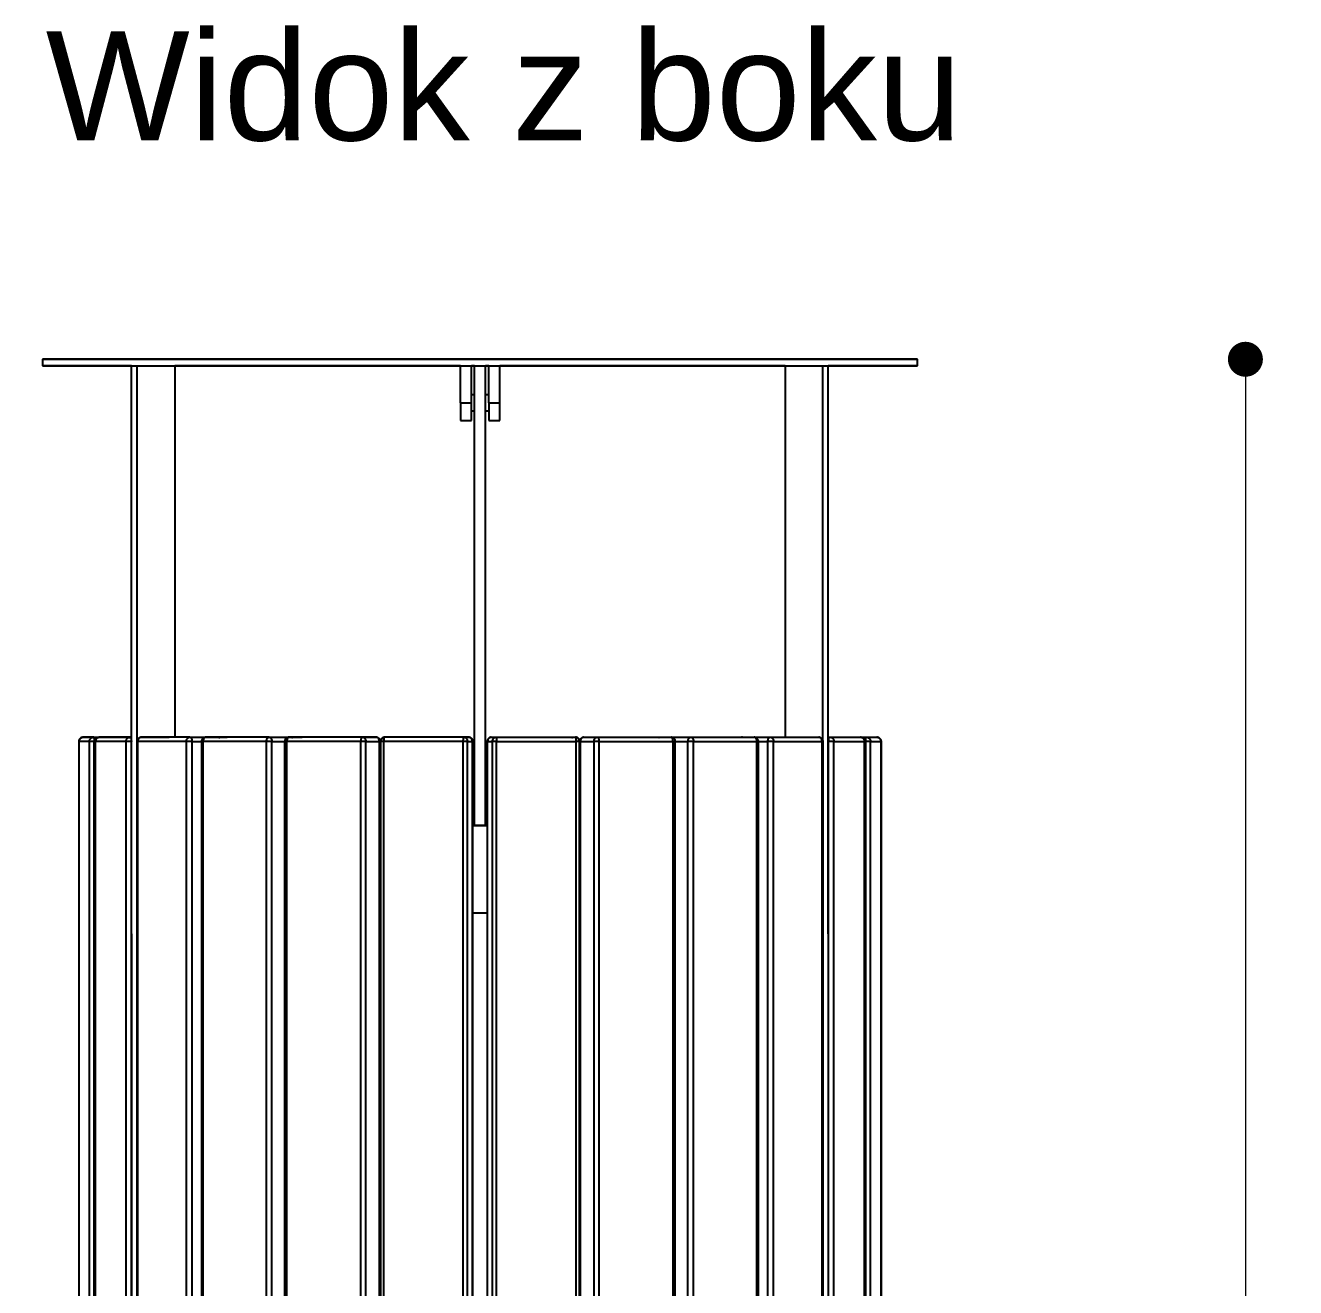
# Model space of a CAD drawing. Header units: millimetres. Extents: x 10366 to 13995, y 24552 to 29685.
# Drawn here: x 11081 to 11662, y 25898 to 26476 of the extents above; entities that cross this region are included whole.
import ezdxf

# ---------------------------------------------------------------- set-up
doc = ezdxf.new("R2010")
doc.units = ezdxf.units.MM
doc.header["$LTSCALE"] = 3
doc.layers.add('Default', color=7, linetype='Continuous')
doc.styles.get("Standard").update_dxf_attribs({"font": 'arial.ttf'})
doc.dimstyles.new('MATEUSZ', dxfattribs={"dimtxt": 35, "dimasz": 16, "dimexe": 0.18, "dimexo": 0.0625, "dimgap": 0.09, "dimtad": 0, "dimdec": 0, "dimdsep": 46, "dimtxsty": 'Standard', "dimblk": 'DOT', "dimcen": 0.09, "dimse1": 1, "dimse2": 1, "dimadec": 0, "dimazin": 0, "dimtfac": 1, "dimtdec": 0, "dimtofl": 0, "dimtmove": 0, "dimatfit": 3, "dimfxl": 1, "dimtolj": 1, "dimtzin": 0, "dimlwd": 9, "dimlwe": 9, "dimarcsym": 0})

# ---------------------------------------------------------------- blocks, each defined once
blk = doc.blocks.new('_Dot')
at = {"color": 0, "linetype": 'ByBlock', "lineweight": -2}
blk.add_line((-0.5, 0), (-1, 0), dxfattribs=at)
at = {"color": 0, "linetype": 'ByBlock', "const_width": 0.5}
blk.add_lwpolyline([(-0.25, 0, 1), (0.25, 0, 1)], format="xyb", close=True, dxfattribs=at)
blk = doc.blocks.new('*D24')
at = {"color": 0, "lineweight": 9, "transparency": 16777216}
for p, q in [((11104.79, 25244.49), (11249.39, 25244.49)), ((11472.79, 25244.49), (11328.19, 25244.49))]:
    blk.add_line(p, q, dxfattribs=at)
at = {"layer": 'Defpoints', "color": 0, "transparency": 16777216}
for p in [(11088.79, 26322.82), (11488.79, 26322.82), (11488.79, 25244.49)]:
    blk.add_point(p, dxfattribs=at)
at = {"color": 0, "lineweight": 9, "transparency": 16777216, "xscale": 16, "yscale": 16, "zscale": 16, "rotation": 180}
blk.add_blockref('_Dot', (11088.79, 25244.49), dxfattribs=at)
at = {"color": 0, "lineweight": 9, "transparency": 16777216, "xscale": 16, "yscale": 16, "zscale": 16}
blk.add_blockref('_Dot', (11488.79, 25244.49), dxfattribs=at)
at = {"color": 0, "transparency": 16777216, "insert": (11288.79, 25244.49), "char_height": 35, "attachment_point": 5}
blk.add_mtext('\\A1;400', dxfattribs=at)
blk = doc.blocks.new('*D25')
at = {"color": 0, "lineweight": 9, "transparency": 16777216}
for p, q in [((11639.02, 26306.82), (11639.02, 25875.07)), ((11639.02, 25365.82), (11639.02, 25797.56))]:
    blk.add_line(p, q, dxfattribs=at)
at = {"layer": 'Defpoints', "color": 0, "transparency": 16777216}
for p in [(11488.79, 26322.82), (11413.82, 25349.82), (11639.02, 25349.82)]:
    blk.add_point(p, dxfattribs=at)
at = {"color": 0, "lineweight": 9, "transparency": 16777216, "xscale": 16, "yscale": 16, "zscale": 16}
for p, rotation in [((11639.02, 26322.82), 90), ((11639.02, 25349.82), 270)]:
    blk.add_blockref('_Dot', p, dxfattribs=dict(at, rotation=rotation))
at = {"color": 0, "transparency": 16777216, "insert": (11639.02, 25836.32), "char_height": 35, "attachment_point": 5, "rotation": 90}
blk.add_mtext('\\A1;973', dxfattribs=at)

msp = doc.modelspace()

# ---------------------------------------------------------------- linework, layer by layer
at = {"layer": 'Default'}
for p, q in [((11088.79, 26319.82), (11088.79, 26322.82)), ((11488.79, 26322.82), (11488.79, 26319.82)), ((11129.4, 26059.82), (11129.4, 26319.82)), ((11131.9, 26059.82), (11131.9, 26319.82)), ((11149.22, 26319.82), (11149.22, 26149.82)), ((11279.87, 26302.82), (11279.87, 26319.82)), ((11284.87, 26302.82), (11284.87, 26319.82)), ((11286.32, 26109.42), (11286.32, 26319.82)), ((11291.32, 26109.42), (11291.32, 26319.82)), ((11292.87, 26302.82), (11292.87, 26319.82)), ((11297.87, 26302.82), (11297.87, 26319.82)), ((11428.43, 26319.82), (11428.43, 26149.82)), ((11445.63, 26059.82), (11445.63, 26319.82)), ((11448.18, 26059.82), (11448.18, 26319.82)), ((11284.87, 26306.65), (11286.32, 26306.65)), ((11291.32, 26306.65), (11292.87, 26306.65)), ((11279.87, 26302.82), (11284.87, 26302.82)), ((11292.87, 26302.82), (11297.87, 26302.82)), ((11279.87, 26294.82), (11284.87, 26294.82)), ((11286.32, 26298.99), (11284.87, 26298.99)), ((11292.87, 26298.99), (11291.32, 26298.99)), ((11292.87, 26294.82), (11297.87, 26294.82)), ((11107.32, 26149.82), (11123.19, 26149.82)), ((11112.08, 26149.82), (11107.32, 26149.82)), ((11112.08, 26149.82), (11127.94, 26149.82)), ((11128.7, 26149.82), (11114.72, 26149.82)), ((11114.72, 26149.82), (11129.53, 26149.82)), ((11128.7, 26149.82), (11129.4, 26149.82)), ((11156.06, 26149.82), (11133.81, 26149.82)), ((11133.81, 26149.82), (11146.56, 26149.82)), ((11156.06, 26149.82), (11168.81, 26149.82)), ((11192.34, 26149.82), (11163.31, 26149.82)), ((11163.31, 26149.82), (11173.14, 26149.82)), ((11192.34, 26149.82), (11202.17, 26149.82)), ((11201.23, 26149.82), (11207.48, 26149.82)), ((11235.09, 26149.82), (11201.23, 26149.82)), ((11241.35, 26149.82), (11207.48, 26149.82)), ((11235.09, 26149.82), (11241.35, 26149.82)), ((11281.45, 26149.82), (11245.02, 26149.82)), ((11283.72, 26149.82), (11247.29, 26149.82)), ((11281.45, 26149.82), (11283.72, 26149.82)), ((11293.85, 26149.82), (11330.29, 26149.82)), ((11293.85, 26149.82), (11296.11, 26149.82)), ((11296.11, 26149.82), (11332.55, 26149.82)), ((11336.22, 26149.82), (11370.1, 26149.82)), ((11336.22, 26149.82), (11342.48, 26149.82)), ((11342.48, 26149.82), (11376.35, 26149.82)), ((11370.1, 26149.82), (11376.35, 26149.82)), ((11375.41, 26149.82), (11385.24, 26149.82)), ((11385.24, 26149.82), (11414.28, 26149.82)), ((11404.45, 26149.82), (11414.28, 26149.82)), ((11408.79, 26149.82), (11421.53, 26149.82)), ((11421.53, 26149.82), (11443.79, 26149.82)), ((11431.05, 26149.82), (11443.79, 26149.82)), ((11448.1, 26149.82), (11462.9, 26149.82)), ((11448.18, 26149.82), (11448.91, 26149.82)), ((11448.91, 26149.82), (11462.9, 26149.82)), ((11449.68, 26149.82), (11465.55, 26149.82)), ((11454.46, 26149.82), (11470.32, 26149.82)), ((11465.55, 26149.82), (11470.32, 26149.82)), ((11105.33, 25551.82), (11105.33, 26147.82)), ((11105.34, 25551.82), (11105.34, 26147.82)), ((11110.1, 26147.82), (11105.34, 26147.82)), ((11110.1, 25551.82), (11110.1, 26147.82)), ((11112.29, 26147.82), (11113.1, 26147.82)), ((11112.29, 25551.82), (11112.29, 26147.82)), ((11112.78, 25551.82), (11112.78, 26147.82)), ((11126.85, 26147.82), (11112.87, 26147.82)), ((11112.87, 25551.82), (11112.87, 26147.82)), ((11126.85, 25551.82), (11126.85, 26147.82)), ((11129.31, 25551.82), (11129.31, 26147.82)), ((11131.95, 25551.82), (11131.95, 26147.82)), ((11132.22, 25551.82), (11132.22, 26147.82)), ((11154.47, 26147.82), (11132.22, 26147.82)), ((11154.47, 25551.82), (11154.47, 26147.82)), ((11157.03, 26147.82), (11162.08, 26147.82)), ((11157.03, 25551.82), (11157.03, 26147.82)), ((11161.55, 25551.82), (11161.55, 26147.82)), ((11162.08, 25551.82), (11162.08, 26147.82)), ((11191.11, 26147.82), (11162.08, 26147.82)), ((11191.11, 25551.82), (11191.11, 26147.82)), ((11193.6, 26147.82), (11199.94, 26147.82)), ((11193.6, 25551.82), (11193.6, 26147.82)), ((11199.56, 25551.82), (11199.56, 26147.82)), ((11200.44, 25551.82), (11200.44, 26147.82)), ((11234.31, 26147.82), (11200.44, 26147.82)), ((11234.31, 25551.82), (11234.31, 26147.82)), ((11236.57, 26147.82), (11242.82, 26147.82)), ((11236.57, 25551.82), (11236.57, 26147.82)), ((11242.82, 25551.82), (11242.82, 26147.82)), ((11243.02, 26147.82), (11243.02, 25551.82)), ((11243.41, 25551.82), (11243.41, 26147.82)), ((11244.74, 25551.82), (11244.74, 26147.82)), ((11281.17, 26147.82), (11244.74, 26147.82)), ((11281.17, 25551.82), (11281.17, 26147.82)), ((11283.03, 25551.82), (11283.03, 26147.82)), ((11283.03, 26147.82), (11285.3, 26147.82)), ((11285.3, 25551.82), (11285.3, 26147.82)), ((11285.33, 26147.82), (11285.33, 25551.82)), ((11285.37, 26109.54), (11285.37, 26147.82)), ((11285.4, 26147.82), (11285.4, 26109.15)), ((11292.25, 25551.82), (11292.25, 26147.82)), ((11292.27, 26147.82), (11294.53, 26147.82)), ((11292.27, 25551.82), (11292.27, 26147.82)), ((11294.53, 25551.82), (11294.53, 26147.82)), ((11296.4, 26147.82), (11332.83, 26147.82)), ((11296.4, 25551.82), (11296.4, 26147.82)), ((11332.83, 25551.82), (11332.83, 26147.82)), ((11334.15, 26147.82), (11334.15, 25551.82)), ((11334.56, 25551.82), (11334.56, 26147.82)), ((11334.75, 26147.82), (11341, 26147.82)), ((11334.75, 25551.82), (11334.75, 26147.82)), ((11341, 25551.82), (11341, 26147.82)), ((11343.26, 26147.82), (11377.13, 26147.82)), ((11343.26, 25551.82), (11343.26, 26147.82)), ((11377.13, 25551.82), (11377.13, 26147.82)), ((11378.02, 26147.82), (11383.97, 26147.82)), ((11378.02, 26147.82), (11378.02, 25551.82)), ((11383.97, 25551.82), (11383.97, 26147.82)), ((11386.46, 26147.82), (11415.51, 26147.82)), ((11386.46, 25551.82), (11386.46, 26147.82)), ((11415.51, 25551.82), (11415.51, 26147.82)), ((11415.51, 26147.82), (11420.56, 26147.82)), ((11416.04, 26147.82), (11416.04, 25551.82)), ((11420.56, 25551.82), (11420.56, 26147.82)), ((11423.12, 26147.82), (11445.38, 26147.82)), ((11423.12, 25551.82), (11423.12, 26147.82)), ((11445.38, 25551.82), (11445.38, 26147.82)), ((11445.65, 26147.82), (11445.65, 25551.82)), ((11448.3, 25551.82), (11448.3, 26147.82)), ((11450.76, 26147.82), (11464.75, 26147.82)), ((11450.76, 25551.82), (11450.76, 26147.82)), ((11464.68, 26147.82), (11465.34, 26147.82)), ((11464.75, 25551.82), (11464.75, 26147.82)), ((11464.84, 26147.82), (11464.84, 25551.82)), ((11465.34, 25551.82), (11465.34, 26147.82)), ((11467.53, 26147.82), (11472.31, 26147.82)), ((11467.53, 25551.82), (11467.53, 26147.82)), ((11472.31, 25551.82), (11472.31, 26147.82)), ((11472.32, 26147.82), (11472.32, 25551.82)), ((11129.4, 26059.82), (11129.4, 25549.82)), ((11131.9, 26059.82), (11131.9, 25549.82)), ((11445.63, 26059.82), (11445.63, 25549.82)), ((11448.18, 26059.82), (11448.18, 25549.82))]:
    msp.add_line(p, q, dxfattribs=at)
msp.add_polyline3d([(11288.79, 26322.82, 0), (11430.22, 26322.82, 0), (11474.75, 26322.82, 0), (11485.45, 26322.82, 0), (11487.98, 26322.82, 0), (11488.6, 26322.82, 0), (11488.74, 26322.82, 0), (11488.78, 26322.82, 0), (11488.79, 26322.82, 0), (11488.79, 26322.82, 0), (11488.79, 26322.82, 0), (11488.79, 26322.82, 0), (11488.79, 26322.82, 0), (11488.79, 26322.82, 0), (11488.79, 26322.82, 0), (11488.79, 26322.82, 0), (11488.79, 26322.82, 0), (11488.79, 26322.82, 0), (11488.79, 26322.82, 0), (11488.79, 26322.82, 0), (11488.79, 26322.82, 0), (11488.79, 26322.82, 0), (11488.79, 26322.82, 0), (11488.79, 26322.82, 0), (11488.77, 26322.82, 0), (11488.71, 26322.82, 0), (11488.45, 26322.82, 0), (11487.39, 26322.82, 0), (11482.96, 26322.82, 0), (11464.14, 26322.82, 0), (11119.04, 26322.82, 0), (11088.89, 26322.82, 0), (11088.82, 26322.82, 0), (11088.8, 26322.82, 0), (11088.8, 26322.82, 0), (11088.79, 26322.82, 0), (11088.79, 26322.82, 0), (11088.79, 26322.82, 0), (11088.79, 26322.82, 0), (11088.79, 26322.82, 0), (11088.79, 26322.82, 0), (11088.79, 26322.82, 0), (11088.79, 26322.82, 0), (11088.79, 26322.82, 0), (11088.79, 26322.82, 0), (11088.79, 26322.82, 0), (11088.8, 26322.82, 0), (11088.8, 26322.82, 0), (11088.81, 26322.82, 0), (11088.88, 26322.82, 0), (11089.14, 26322.82, 0), (11090.2, 26322.82, 0), (11094.63, 26322.82, 0), (11113.45, 26322.82, 0)], close=True, dxfattribs=at)
for points in [[(11129.4, 26319.82, 0), (11089.61, 26319.82, 0), (11088.86, 26319.82, 0), (11088.81, 26319.82, 0), (11088.79, 26319.82, 0), (11088.79, 26319.82, 0), (11088.79, 26319.82, 0), (11088.79, 26319.82, 0), (11088.79, 26319.82, 0), (11088.79, 26319.82, 0), (11088.79, 26319.82, 0), (11088.79, 26319.82, 0), (11088.79, 26319.82, 0), (11088.79, 26319.82, 0), (11088.79, 26319.82, 0), (11088.79, 26319.82, 0), (11088.79, 26319.82, 0), (11088.79, 26319.82, 0), (11088.79, 26319.82, 0), (11088.8, 26319.82, 0), (11088.8, 26319.82, 0), (11088.84, 26319.82, 0), (11088.97, 26319.82, 0), (11089.49, 26319.82, 0), (11091.66, 26319.82, 0), (11100.84, 26319.82, 0), (11139.29, 26319.82, 0), (11288.79, 26319.82, 0)], [(11279.87, 26319.82, 0), (11149.22, 26319.82, 0)], [(11286.32, 26319.82, 0), (11284.87, 26319.82, 0)], [(11288.79, 26319.82, 0), (11469.48, 26319.82, 0), (11486.02, 26319.82, 0), (11488.66, 26319.82, 0), (11488.79, 26319.82, 0), (11488.79, 26319.82, 0), (11488.79, 26319.82, 0), (11488.79, 26319.82, 0), (11488.79, 26319.82, 0), (11488.79, 26319.82, 0), (11488.79, 26319.82, 0), (11488.79, 26319.82, 0), (11488.79, 26319.82, 0), (11488.79, 26319.82, 0), (11488.79, 26319.82, 0), (11488.79, 26319.82, 0), (11488.79, 26319.82, 0), (11488.79, 26319.82, 0), (11488.79, 26319.82, 0), (11488.79, 26319.82, 0), (11488.79, 26319.82, 0), (11488.78, 26319.82, 0), (11488.75, 26319.82, 0), (11488.62, 26319.82, 0), (11488.1, 26319.82, 0), (11485.93, 26319.82, 0), (11476.75, 26319.82, 0), (11448.18, 26319.82, 0)], [(11292.87, 26319.82, 0), (11291.32, 26319.82, 0)], [(11428.43, 26319.82, 0), (11297.87, 26319.82, 0)], [(11279.87, 26302.82, 0), (11279.87, 26294.82, 0)], [(11284.87, 26294.82, 0), (11284.87, 26294.82, 0), (11284.87, 26294.82, 0), (11284.87, 26294.82, 0), (11284.87, 26294.82, 0), (11284.87, 26294.82, 0), (11284.87, 26294.82, 0), (11284.87, 26294.82, 0), (11284.87, 26294.82, 0), (11284.87, 26294.82, 0), (11284.87, 26294.82, 0), (11284.87, 26294.82, 0), (11284.87, 26294.83, 0), (11284.87, 26294.87, 0), (11284.87, 26295.05, 0), (11284.87, 26295.8, 0), (11284.87, 26302.82, 0)], [(11292.87, 26302.82, 0), (11292.87, 26294.82, 0)], [(11297.87, 26294.82, 0), (11297.87, 26294.82, 0), (11297.87, 26294.82, 0), (11297.87, 26294.82, 0), (11297.87, 26294.82, 0), (11297.87, 26294.82, 0), (11297.87, 26294.82, 0), (11297.87, 26294.82, 0), (11297.87, 26294.82, 0), (11297.87, 26294.82, 0), (11297.87, 26294.82, 0), (11297.87, 26294.82, 0), (11297.87, 26294.83, 0), (11297.87, 26294.87, 0), (11297.87, 26295.05, 0), (11297.87, 26295.8, 0), (11297.87, 26302.82, 0)], [(11105.33, 26147.82, 0), (11105.33, 26148.01, 0), (11105.36, 26148.19, 0), (11105.4, 26148.38, 0), (11105.47, 26148.56, 0), (11105.54, 26148.73, 0), (11105.64, 26148.9, 0), (11105.75, 26149.06, 0), (11105.88, 26149.21, 0), (11106.03, 26149.34, 0), (11106.18, 26149.46, 0), (11106.35, 26149.57, 0), (11106.54, 26149.66, 0), (11106.72, 26149.73, 0), (11106.92, 26149.78, 0), (11107.12, 26149.81, 0), (11107.32, 26149.82, 0)], [(11107.32, 26149.82, 0), (11107.14, 26149.81, 0), (11106.96, 26149.79, 0), (11106.77, 26149.74, 0), (11106.59, 26149.68, 0), (11106.41, 26149.6, 0), (11106.23, 26149.49, 0), (11106.07, 26149.37, 0), (11105.92, 26149.23, 0), (11105.78, 26149.08, 0), (11105.66, 26148.91, 0), (11105.56, 26148.74, 0), (11105.48, 26148.55, 0), (11105.41, 26148.37, 0), (11105.37, 26148.18, 0), (11105.34, 26148, 0), (11105.34, 26147.82, 0)], [(11110.1, 26147.82, 0), (11110.1, 26148, 0), (11110.13, 26148.18, 0), (11110.17, 26148.37, 0), (11110.23, 26148.55, 0), (11110.32, 26148.74, 0), (11110.42, 26148.91, 0), (11110.54, 26149.08, 0), (11110.68, 26149.23, 0), (11110.83, 26149.37, 0), (11110.99, 26149.49, 0), (11111.17, 26149.6, 0), (11111.35, 26149.68, 0), (11111.53, 26149.74, 0), (11111.72, 26149.79, 0), (11111.9, 26149.81, 0), (11112.08, 26149.82, 0)], [(11112.08, 26149.82, 0), (11112.08, 26149.82, 0), (11112.08, 26149.82, 0), (11112.09, 26149.82, 0), (11112.09, 26149.82, 0), (11112.09, 26149.82, 0), (11112.09, 26149.81, 0), (11112.1, 26149.81, 0), (11112.1, 26149.8, 0), (11112.11, 26149.79, 0), (11112.12, 26149.77, 0), (11112.14, 26149.72, 0), (11112.18, 26149.56, 0), (11112.24, 26149.02, 0), (11112.29, 26147.82, 0)], [(11112.78, 26147.82, 0), (11112.79, 26148.01, 0), (11112.81, 26148.19, 0), (11112.85, 26148.37, 0), (11112.91, 26148.55, 0), (11112.99, 26148.72, 0), (11113.08, 26148.89, 0), (11113.19, 26149.05, 0), (11113.32, 26149.2, 0), (11113.45, 26149.34, 0), (11113.61, 26149.46, 0), (11113.78, 26149.56, 0), (11113.96, 26149.66, 0), (11114.14, 26149.73, 0), (11114.33, 26149.78, 0), (11114.53, 26149.81, 0), (11114.72, 26149.82, 0)], [(11114.72, 26149.82, 0), (11114.56, 26149.81, 0), (11114.39, 26149.79, 0), (11114.22, 26149.74, 0), (11114.04, 26149.68, 0), (11113.87, 26149.6, 0), (11113.71, 26149.49, 0), (11113.56, 26149.37, 0), (11113.42, 26149.23, 0), (11113.29, 26149.08, 0), (11113.18, 26148.91, 0), (11113.08, 26148.74, 0), (11113, 26148.55, 0), (11112.95, 26148.37, 0), (11112.91, 26148.18, 0), (11112.87, 26147.82, 0)], [(11126.85, 26147.82, 0), (11126.88, 26148.18, 0), (11126.92, 26148.37, 0), (11126.98, 26148.55, 0), (11127.05, 26148.74, 0), (11127.15, 26148.91, 0), (11127.26, 26149.08, 0), (11127.39, 26149.23, 0), (11127.53, 26149.37, 0), (11127.69, 26149.49, 0), (11127.85, 26149.6, 0), (11128.02, 26149.68, 0), (11128.19, 26149.74, 0), (11128.36, 26149.79, 0), (11128.53, 26149.81, 0), (11128.7, 26149.82, 0)], [(11127.94, 26149.82, 0), (11128.23, 26149.8, 0), (11128.5, 26149.74, 0), (11128.78, 26149.64, 0), (11129.03, 26149.5, 0)], [(11128.7, 26149.82, 0), (11128.72, 26149.82, 0), (11128.75, 26149.81, 0), (11128.78, 26149.8, 0), (11128.81, 26149.79, 0), (11128.84, 26149.77, 0), (11128.86, 26149.74, 0), (11128.92, 26149.68, 0), (11128.98, 26149.6, 0), (11129.03, 26149.49, 0), (11129.13, 26149.23, 0), (11129.21, 26148.91, 0), (11129.26, 26148.55, 0), (11129.31, 26147.82, 0)], [(11131.95, 26147.82, 0), (11131.98, 26148.18, 0), (11132.08, 26148.54, 0), (11132.15, 26148.71, 0), (11132.23, 26148.88, 0), (11132.34, 26149.04, 0), (11132.45, 26149.19, 0), (11132.58, 26149.32, 0), (11132.73, 26149.45, 0), (11132.89, 26149.56, 0), (11133.06, 26149.65, 0), (11133.24, 26149.72, 0), (11133.43, 26149.78, 0), (11133.62, 26149.81, 0), (11133.81, 26149.82, 0)], [(11133.81, 26149.82, 0), (11133.67, 26149.81, 0), (11133.52, 26149.79, 0), (11133.38, 26149.74, 0), (11133.23, 26149.68, 0), (11133.08, 26149.6, 0), (11132.94, 26149.49, 0), (11132.81, 26149.37, 0), (11132.69, 26149.23, 0), (11132.58, 26149.08, 0), (11132.48, 26148.91, 0), (11132.4, 26148.74, 0), (11132.28, 26148.37, 0), (11132.24, 26148.09, 0), (11132.22, 26147.82, 0)], [(11154.47, 26147.82, 0), (11154.5, 26148.18, 0), (11154.58, 26148.55, 0), (11154.65, 26148.74, 0), (11154.73, 26148.91, 0), (11154.83, 26149.08, 0), (11154.94, 26149.23, 0), (11155.06, 26149.37, 0), (11155.19, 26149.49, 0), (11155.33, 26149.6, 0), (11155.48, 26149.68, 0), (11155.63, 26149.74, 0), (11155.77, 26149.79, 0), (11155.92, 26149.81, 0), (11156.06, 26149.82, 0)], [(11156.06, 26149.82, 0), (11156.11, 26149.82, 0), (11156.15, 26149.81, 0), (11156.2, 26149.8, 0), (11156.24, 26149.79, 0), (11156.33, 26149.74, 0), (11156.42, 26149.68, 0), (11156.51, 26149.6, 0), (11156.59, 26149.49, 0), (11156.67, 26149.37, 0), (11156.81, 26149.08, 0), (11156.92, 26148.74, 0), (11156.99, 26148.37, 0), (11157.03, 26147.82, 0)], [(11161.55, 26147.82, 0), (11161.57, 26148.18, 0), (11161.66, 26148.53, 0), (11161.81, 26148.87, 0), (11161.9, 26149.03, 0), (11162.01, 26149.17, 0), (11162.13, 26149.31, 0), (11162.27, 26149.43, 0), (11162.42, 26149.55, 0), (11162.58, 26149.64, 0), (11162.75, 26149.72, 0), (11162.93, 26149.77, 0), (11163.12, 26149.81, 0), (11163.31, 26149.82, 0)], [(11163.31, 26149.82, 0), (11163.2, 26149.81, 0), (11163.08, 26149.79, 0), (11162.97, 26149.74, 0), (11162.86, 26149.68, 0), (11162.74, 26149.6, 0), (11162.64, 26149.49, 0), (11162.53, 26149.37, 0), (11162.44, 26149.23, 0), (11162.35, 26149.08, 0), (11162.22, 26148.74, 0), (11162.13, 26148.37, 0), (11162.08, 26147.82, 0)], [(11168.81, 26149.82, 0), (11169, 26149.81, 0), (11169.19, 26149.78, 0), (11169.37, 26149.73, 0), (11169.55, 26149.65, 0)], [(11168.86, 26149.82, 0), (11169.08, 26149.8, 0), (11169.3, 26149.76, 0), (11169.51, 26149.69, 0), (11169.71, 26149.6, 0)], [(11191.11, 26147.82, 0), (11191.13, 26148.18, 0), (11191.2, 26148.55, 0), (11191.31, 26148.91, 0), (11191.47, 26149.23, 0), (11191.57, 26149.37, 0), (11191.67, 26149.49, 0), (11191.78, 26149.6, 0), (11191.89, 26149.68, 0), (11192, 26149.74, 0), (11192.12, 26149.79, 0), (11192.23, 26149.81, 0), (11192.34, 26149.82, 0)], [(11192.34, 26149.82, 0), (11192.45, 26149.81, 0), (11192.57, 26149.79, 0), (11192.69, 26149.74, 0), (11192.81, 26149.68, 0), (11192.92, 26149.6, 0), (11193.03, 26149.49, 0), (11193.14, 26149.37, 0), (11193.23, 26149.23, 0), (11193.32, 26149.08, 0), (11193.46, 26148.74, 0), (11193.55, 26148.37, 0), (11193.59, 26148.09, 0), (11193.6, 26147.82, 0)], [(11199.56, 26147.82, 0), (11199.58, 26148.16, 0), (11199.66, 26148.5, 0), (11199.78, 26148.82, 0), (11199.86, 26148.97, 0), (11199.96, 26149.13, 0), (11200.08, 26149.27, 0), (11200.2, 26149.4, 0), (11200.35, 26149.52, 0), (11200.5, 26149.62, 0), (11200.67, 26149.71, 0), (11200.85, 26149.77, 0), (11201.04, 26149.81, 0), (11201.23, 26149.82, 0)], [(11201.23, 26149.82, 0), (11201.19, 26149.82, 0), (11201.15, 26149.81, 0), (11201.12, 26149.8, 0), (11201.08, 26149.79, 0), (11201.05, 26149.77, 0), (11201.01, 26149.74, 0), (11200.94, 26149.68, 0), (11200.87, 26149.6, 0), (11200.8, 26149.49, 0), (11200.73, 26149.37, 0), (11200.62, 26149.08, 0), (11200.53, 26148.74, 0), (11200.47, 26148.37, 0), (11200.44, 26147.82, 0)], [(11202.17, 26149.82, 0), (11202.35, 26149.81, 0), (11202.52, 26149.78, 0), (11202.69, 26149.73, 0), (11202.86, 26149.66, 0)], [(11202.23, 26149.82, 0), (11202.44, 26149.8, 0), (11202.64, 26149.76, 0), (11202.84, 26149.7, 0), (11203.03, 26149.6, 0)], [(11234.31, 26147.82, 0), (11234.37, 26148.55, 0), (11234.44, 26148.91, 0), (11234.54, 26149.23, 0), (11234.66, 26149.49, 0), (11234.73, 26149.6, 0), (11234.8, 26149.68, 0), (11234.88, 26149.74, 0), (11234.91, 26149.77, 0), (11234.95, 26149.79, 0), (11234.99, 26149.8, 0), (11235.02, 26149.81, 0), (11235.06, 26149.82, 0), (11235.09, 26149.82, 0)], [(11235.09, 26149.82, 0), (11235.22, 26149.81, 0), (11235.36, 26149.79, 0), (11235.5, 26149.74, 0), (11235.63, 26149.68, 0), (11235.77, 26149.6, 0), (11235.9, 26149.49, 0), (11236.02, 26149.37, 0), (11236.13, 26149.23, 0), (11236.24, 26149.08, 0), (11236.33, 26148.91, 0), (11236.46, 26148.55, 0), (11236.54, 26148.18, 0), (11236.57, 26147.82, 0)], [(11242.82, 26147.82, 0), (11242.8, 26148.18, 0), (11242.72, 26148.55, 0), (11242.58, 26148.91, 0), (11242.49, 26149.08, 0), (11242.39, 26149.23, 0), (11242.28, 26149.37, 0), (11242.16, 26149.49, 0), (11242.03, 26149.6, 0), (11241.89, 26149.68, 0), (11241.76, 26149.74, 0), (11241.62, 26149.79, 0), (11241.48, 26149.81, 0), (11241.35, 26149.82, 0)], [(11241.35, 26149.82, 0), (11241.52, 26149.81, 0), (11241.68, 26149.78, 0), (11241.85, 26149.73, 0), (11242, 26149.66, 0), (11242.15, 26149.58, 0), (11242.29, 26149.47, 0), (11242.42, 26149.36, 0), (11242.54, 26149.23, 0), (11242.64, 26149.08, 0), (11242.74, 26148.92, 0), (11242.82, 26148.76, 0), (11242.95, 26148.4, 0), (11243, 26148.11, 0), (11243.02, 26147.82, 0)], [(11241.42, 26149.82, 0), (11241.6, 26149.81, 0), (11241.77, 26149.78, 0), (11241.93, 26149.72, 0), (11242.09, 26149.65, 0), (11242.24, 26149.56, 0), (11242.38, 26149.45, 0), (11242.51, 26149.33, 0), (11242.63, 26149.2, 0), (11242.73, 26149.05, 0), (11242.83, 26148.9, 0), (11242.97, 26148.55, 0), (11243.06, 26148.19, 0), (11243.09, 26147.82, 0)], [(11243.41, 26147.82, 0), (11243.43, 26148.13, 0), (11243.49, 26148.44, 0), (11243.61, 26148.77, 0), (11243.68, 26148.93, 0), (11243.77, 26149.08, 0), (11243.88, 26149.23, 0), (11244, 26149.37, 0), (11244.14, 26149.49, 0), (11244.3, 26149.6, 0), (11244.46, 26149.69, 0), (11244.64, 26149.76, 0), (11244.83, 26149.8, 0), (11245.02, 26149.82, 0)], [(11243.49, 26147.82, 0), (11243.51, 26148.16, 0), (11243.59, 26148.5, 0), (11243.71, 26148.82, 0), (11243.89, 26149.14, 0), (11244, 26149.28, 0), (11244.12, 26149.41, 0), (11244.26, 26149.52, 0), (11244.41, 26149.62, 0), (11244.57, 26149.71, 0), (11244.74, 26149.77, 0), (11244.92, 26149.81, 0), (11245.1, 26149.82, 0)], [(11245.1, 26149.82, 0), (11244.96, 26149.81, 0), (11244.81, 26149.79, 0), (11244.66, 26149.74, 0), (11244.52, 26149.68, 0), (11244.37, 26149.6, 0), (11244.23, 26149.49, 0), (11244.1, 26149.37, 0), (11243.98, 26149.23, 0), (11243.87, 26149.08, 0), (11243.77, 26148.91, 0), (11243.69, 26148.74, 0), (11243.58, 26148.37, 0), (11243.53, 26148.09, 0), (11243.52, 26147.82, 0)], [(11243.86, 26149.18, 0), (11243.98, 26149.32, 0), (11244.1, 26149.45, 0), (11244.24, 26149.56, 0), (11244.38, 26149.65, 0)], [(11245.02, 26149.82, 0), (11245.02, 26149.82, 0), (11245.01, 26149.82, 0), (11245, 26149.81, 0), (11245, 26149.81, 0), (11244.99, 26149.81, 0), (11244.98, 26149.8, 0), (11244.97, 26149.79, 0), (11244.96, 26149.77, 0), (11244.93, 26149.71, 0), (11244.9, 26149.64, 0), (11244.85, 26149.43, 0), (11244.78, 26148.83, 0), (11244.74, 26147.82, 0)], [(11281.17, 26147.82, 0), (11281.25, 26149.23, 0), (11281.3, 26149.49, 0), (11281.35, 26149.68, 0), (11281.37, 26149.74, 0), (11281.39, 26149.77, 0), (11281.4, 26149.79, 0), (11281.41, 26149.8, 0), (11281.42, 26149.81, 0), (11281.43, 26149.81, 0), (11281.43, 26149.81, 0), (11281.44, 26149.82, 0), (11281.44, 26149.82, 0), (11281.45, 26149.82, 0)], [(11281.45, 26149.82, 0), (11281.59, 26149.81, 0), (11281.74, 26149.79, 0), (11281.89, 26149.74, 0), (11282.03, 26149.68, 0), (11282.18, 26149.6, 0), (11282.32, 26149.49, 0), (11282.45, 26149.37, 0), (11282.57, 26149.23, 0), (11282.68, 26149.08, 0), (11282.78, 26148.91, 0), (11282.86, 26148.74, 0), (11282.97, 26148.37, 0), (11283.02, 26148.09, 0), (11283.03, 26147.82, 0)], [(11285.3, 26147.82, 0), (11285.27, 26148.18, 0), (11285.19, 26148.55, 0), (11285.04, 26148.91, 0), (11284.95, 26149.08, 0), (11284.84, 26149.23, 0), (11284.72, 26149.37, 0), (11284.58, 26149.49, 0), (11284.44, 26149.6, 0), (11284.3, 26149.68, 0), (11284.15, 26149.74, 0), (11284.01, 26149.79, 0), (11283.86, 26149.81, 0), (11283.72, 26149.82, 0)], [(11283.72, 26149.82, 0), (11283.88, 26149.81, 0), (11284.04, 26149.78, 0), (11284.2, 26149.73, 0), (11284.35, 26149.66, 0), (11284.49, 26149.57, 0), (11284.62, 26149.47, 0), (11284.75, 26149.36, 0), (11284.86, 26149.23, 0), (11284.96, 26149.09, 0), (11285.13, 26148.77, 0), (11285.25, 26148.42, 0), (11285.31, 26148.12, 0), (11285.33, 26147.82, 0)], [(11283.79, 26149.82, 0), (11283.96, 26149.81, 0), (11284.13, 26149.77, 0), (11284.31, 26149.71, 0), (11284.48, 26149.62, 0)], [(11283.79, 26149.82, 0), (11283.96, 26149.81, 0), (11284.13, 26149.77, 0), (11284.29, 26149.72, 0), (11284.45, 26149.64, 0), (11284.6, 26149.55, 0), (11284.73, 26149.44, 0), (11284.86, 26149.32, 0), (11284.97, 26149.18, 0), (11285.07, 26149.04, 0), (11285.23, 26148.72, 0), (11285.34, 26148.37, 0), (11285.38, 26148.1, 0), (11285.4, 26147.82, 0)], [(11292.25, 26147.82, 0), (11292.27, 26148.16, 0), (11292.34, 26148.5, 0), (11292.46, 26148.82, 0), (11292.64, 26149.14, 0), (11292.75, 26149.28, 0), (11292.88, 26149.41, 0), (11293.01, 26149.52, 0), (11293.16, 26149.62, 0), (11293.32, 26149.71, 0), (11293.5, 26149.77, 0), (11293.67, 26149.81, 0), (11293.85, 26149.82, 0)], [(11293.85, 26149.82, 0), (11293.71, 26149.81, 0), (11293.57, 26149.79, 0), (11293.42, 26149.74, 0), (11293.27, 26149.68, 0), (11293.13, 26149.6, 0), (11292.99, 26149.49, 0), (11292.86, 26149.37, 0), (11292.73, 26149.23, 0), (11292.62, 26149.08, 0), (11292.53, 26148.91, 0), (11292.45, 26148.74, 0), (11292.33, 26148.37, 0), (11292.29, 26148.09, 0), (11292.27, 26147.82, 0)], [(11292.32, 26147.82, 0), (11292.34, 26148.13, 0), (11292.4, 26148.44, 0), (11292.51, 26148.77, 0), (11292.59, 26148.93, 0), (11292.68, 26149.08, 0), (11292.79, 26149.23, 0), (11292.91, 26149.37, 0), (11293.05, 26149.49, 0), (11293.2, 26149.6, 0), (11293.37, 26149.69, 0), (11293.55, 26149.76, 0), (11293.74, 26149.8, 0), (11293.93, 26149.82, 0)], [(11294.53, 26147.82, 0), (11294.56, 26148.18, 0), (11294.64, 26148.55, 0), (11294.79, 26148.91, 0), (11294.88, 26149.08, 0), (11294.99, 26149.23, 0), (11295.12, 26149.37, 0), (11295.25, 26149.49, 0), (11295.39, 26149.6, 0), (11295.53, 26149.68, 0), (11295.68, 26149.74, 0), (11295.83, 26149.79, 0), (11295.97, 26149.81, 0), (11296.11, 26149.82, 0)], [(11296.11, 26149.82, 0), (11296.12, 26149.82, 0), (11296.13, 26149.82, 0), (11296.13, 26149.81, 0), (11296.14, 26149.81, 0), (11296.15, 26149.81, 0), (11296.15, 26149.8, 0), (11296.17, 26149.79, 0), (11296.18, 26149.77, 0), (11296.2, 26149.71, 0), (11296.23, 26149.64, 0), (11296.28, 26149.43, 0), (11296.36, 26148.83, 0), (11296.4, 26147.82, 0)], [(11330.36, 26149.82, 0), (11330.53, 26149.81, 0), (11330.71, 26149.77, 0), (11330.89, 26149.7, 0), (11331.07, 26149.6, 0)], [(11332.55, 26149.82, 0), (11332.71, 26149.81, 0), (11332.87, 26149.78, 0), (11333.04, 26149.72, 0), (11333.21, 26149.64, 0)], [(11332.83, 26147.82, 0), (11332.74, 26149.23, 0), (11332.7, 26149.49, 0), (11332.65, 26149.68, 0), (11332.62, 26149.74, 0), (11332.61, 26149.77, 0), (11332.6, 26149.79, 0), (11332.58, 26149.8, 0), (11332.58, 26149.81, 0), (11332.57, 26149.81, 0), (11332.56, 26149.81, 0), (11332.56, 26149.82, 0), (11332.55, 26149.82, 0), (11332.55, 26149.82, 0)], [(11332.55, 26149.82, 0), (11332.72, 26149.81, 0), (11332.89, 26149.77, 0), (11333.05, 26149.72, 0), (11333.21, 26149.64, 0), (11333.35, 26149.55, 0), (11333.49, 26149.44, 0), (11333.61, 26149.32, 0), (11333.72, 26149.18, 0), (11333.82, 26149.04, 0), (11333.98, 26148.72, 0), (11334.09, 26148.37, 0), (11334.14, 26148.1, 0), (11334.15, 26147.82, 0)], [(11334.21, 26147.82, 0), (11334.18, 26148.18, 0), (11334.1, 26148.55, 0), (11333.95, 26148.91, 0), (11333.85, 26149.08, 0), (11333.74, 26149.23, 0), (11333.62, 26149.37, 0), (11333.49, 26149.49, 0), (11333.35, 26149.6, 0), (11333.21, 26149.68, 0), (11333.06, 26149.74, 0), (11332.91, 26149.79, 0), (11332.77, 26149.81, 0), (11332.62, 26149.82, 0)], [(11332.62, 26149.82, 0), (11332.79, 26149.81, 0), (11332.95, 26149.78, 0), (11333.11, 26149.73, 0), (11333.25, 26149.66, 0), (11333.4, 26149.57, 0), (11333.53, 26149.47, 0), (11333.65, 26149.36, 0), (11333.76, 26149.23, 0), (11333.86, 26149.09, 0), (11334.04, 26148.77, 0), (11334.16, 26148.42, 0), (11334.21, 26148.12, 0), (11334.23, 26147.82, 0)], [(11333.34, 26149.55, 0), (11333.47, 26149.44, 0), (11333.59, 26149.32, 0), (11333.7, 26149.19, 0), (11333.8, 26149.04, 0)], [(11334.56, 26147.82, 0), (11334.58, 26148.17, 0), (11334.66, 26148.51, 0), (11334.79, 26148.84, 0), (11334.88, 26149, 0), (11334.98, 26149.15, 0), (11335.09, 26149.29, 0), (11335.22, 26149.42, 0), (11335.37, 26149.53, 0), (11335.52, 26149.63, 0), (11335.69, 26149.71, 0), (11335.86, 26149.77, 0), (11336.04, 26149.81, 0), (11336.22, 26149.82, 0)], [(11336.22, 26149.82, 0), (11336.09, 26149.81, 0), (11335.96, 26149.79, 0), (11335.82, 26149.74, 0), (11335.68, 26149.68, 0), (11335.55, 26149.6, 0), (11335.42, 26149.49, 0), (11335.3, 26149.37, 0), (11335.18, 26149.23, 0), (11335.08, 26149.08, 0), (11334.99, 26148.91, 0), (11334.85, 26148.55, 0), (11334.78, 26148.18, 0), (11334.75, 26147.82, 0)], [(11341, 26147.82, 0), (11341.03, 26148.18, 0), (11341.11, 26148.55, 0), (11341.24, 26148.91, 0), (11341.33, 26149.08, 0), (11341.43, 26149.23, 0), (11341.55, 26149.37, 0), (11341.67, 26149.49, 0), (11341.8, 26149.6, 0), (11341.93, 26149.68, 0), (11342.07, 26149.74, 0), (11342.21, 26149.79, 0), (11342.34, 26149.81, 0), (11342.48, 26149.82, 0)], [(11342.48, 26149.82, 0), (11342.51, 26149.82, 0), (11342.55, 26149.81, 0), (11342.58, 26149.8, 0), (11342.62, 26149.79, 0), (11342.65, 26149.77, 0), (11342.69, 26149.74, 0), (11342.76, 26149.68, 0), (11342.83, 26149.6, 0), (11342.9, 26149.49, 0), (11342.97, 26149.37, 0), (11343.08, 26149.08, 0), (11343.17, 26148.74, 0), (11343.23, 26148.37, 0), (11343.26, 26147.82, 0)], [(11370.16, 26149.82, 0), (11370.31, 26149.81, 0), (11370.46, 26149.78, 0), (11370.61, 26149.72, 0), (11370.76, 26149.65, 0)], [(11374.8, 26149.69, 0), (11374.95, 26149.75, 0), (11375.1, 26149.79, 0), (11375.25, 26149.81, 0), (11375.41, 26149.82, 0)], [(11377.13, 26147.82, 0), (11377.08, 26148.55, 0), (11377, 26148.91, 0), (11376.9, 26149.23, 0), (11376.78, 26149.49, 0), (11376.71, 26149.6, 0), (11376.64, 26149.68, 0), (11376.56, 26149.74, 0), (11376.53, 26149.77, 0), (11376.49, 26149.79, 0), (11376.46, 26149.8, 0), (11376.42, 26149.81, 0), (11376.38, 26149.82, 0), (11376.35, 26149.82, 0)], [(11376.35, 26149.82, 0), (11376.52, 26149.81, 0), (11376.69, 26149.78, 0), (11376.86, 26149.72, 0), (11377.02, 26149.65, 0), (11377.17, 26149.56, 0), (11377.31, 26149.45, 0), (11377.44, 26149.33, 0), (11377.56, 26149.2, 0), (11377.66, 26149.05, 0), (11377.75, 26148.9, 0), (11377.9, 26148.55, 0), (11377.99, 26148.19, 0), (11378.02, 26147.82, 0)], [(11376.42, 26149.82, 0), (11376.6, 26149.81, 0), (11376.77, 26149.77, 0), (11376.94, 26149.72, 0), (11377.11, 26149.64, 0)], [(11383.97, 26147.82, 0), (11383.99, 26148.18, 0), (11384.06, 26148.55, 0), (11384.18, 26148.91, 0), (11384.34, 26149.23, 0), (11384.44, 26149.37, 0), (11384.55, 26149.49, 0), (11384.66, 26149.6, 0), (11384.77, 26149.68, 0), (11384.89, 26149.74, 0), (11385.01, 26149.79, 0), (11385.12, 26149.81, 0), (11385.24, 26149.82, 0)], [(11385.24, 26149.82, 0), (11385.35, 26149.81, 0), (11385.46, 26149.79, 0), (11385.57, 26149.74, 0), (11385.69, 26149.68, 0), (11385.8, 26149.6, 0), (11385.91, 26149.49, 0), (11386.01, 26149.37, 0), (11386.11, 26149.23, 0), (11386.19, 26149.08, 0), (11386.33, 26148.74, 0), (11386.42, 26148.37, 0), (11386.46, 26147.82, 0)], [(11408.84, 26149.82, 0), (11408.69, 26149.81, 0), (11408.53, 26149.78, 0), (11408.38, 26149.73, 0), (11408.23, 26149.67, 0)], [(11415.51, 26147.82, 0), (11415.49, 26148.18, 0), (11415.42, 26148.55, 0), (11415.31, 26148.91, 0), (11415.15, 26149.23, 0), (11415.05, 26149.37, 0), (11414.95, 26149.49, 0), (11414.84, 26149.6, 0), (11414.73, 26149.68, 0), (11414.62, 26149.74, 0), (11414.5, 26149.79, 0), (11414.39, 26149.81, 0), (11414.28, 26149.82, 0)], [(11414.28, 26149.82, 0), (11414.46, 26149.81, 0), (11414.63, 26149.78, 0), (11414.8, 26149.73, 0), (11414.96, 26149.66, 0), (11415.12, 26149.58, 0), (11415.27, 26149.47, 0), (11415.41, 26149.35, 0), (11415.54, 26149.22, 0), (11415.65, 26149.07, 0), (11415.75, 26148.92, 0), (11415.84, 26148.75, 0), (11415.91, 26148.57, 0), (11415.97, 26148.39, 0), (11416.01, 26148.2, 0), (11416.03, 26148.01, 0), (11416.04, 26147.82, 0)], [(11414.34, 26149.82, 0), (11414.52, 26149.81, 0), (11414.7, 26149.78, 0), (11414.87, 26149.72, 0), (11415.04, 26149.65, 0)], [(11420.56, 26147.82, 0), (11420.57, 26148.18, 0), (11420.63, 26148.55, 0), (11420.72, 26148.91, 0), (11420.84, 26149.23, 0), (11420.92, 26149.37, 0), (11421, 26149.49, 0), (11421.08, 26149.6, 0), (11421.17, 26149.68, 0), (11421.26, 26149.74, 0), (11421.35, 26149.79, 0), (11421.39, 26149.8, 0), (11421.44, 26149.81, 0), (11421.48, 26149.82, 0), (11421.53, 26149.82, 0)], [(11421.53, 26149.82, 0), (11421.67, 26149.81, 0), (11421.82, 26149.79, 0), (11421.96, 26149.74, 0), (11422.11, 26149.68, 0), (11422.26, 26149.6, 0), (11422.4, 26149.49, 0), (11422.53, 26149.37, 0), (11422.65, 26149.23, 0), (11422.76, 26149.08, 0), (11422.86, 26148.91, 0), (11422.94, 26148.74, 0), (11423.06, 26148.37, 0), (11423.1, 26148.09, 0), (11423.12, 26147.82, 0)], [(11445.38, 26147.82, 0), (11445.35, 26148.18, 0), (11445.27, 26148.55, 0), (11445.2, 26148.74, 0), (11445.12, 26148.91, 0), (11445.03, 26149.08, 0), (11444.92, 26149.23, 0), (11444.79, 26149.37, 0), (11444.66, 26149.49, 0), (11444.52, 26149.6, 0), (11444.38, 26149.68, 0), (11444.23, 26149.74, 0), (11444.08, 26149.79, 0), (11443.93, 26149.81, 0), (11443.79, 26149.82, 0)], [(11443.79, 26149.82, 0), (11443.97, 26149.81, 0), (11444.14, 26149.78, 0), (11444.31, 26149.74, 0), (11444.48, 26149.68, 0), (11444.64, 26149.6, 0), (11444.8, 26149.5, 0), (11444.95, 26149.38, 0), (11445.08, 26149.26, 0), (11445.21, 26149.11, 0), (11445.32, 26148.96, 0), (11445.42, 26148.79, 0), (11445.5, 26148.6, 0), (11445.57, 26148.42, 0), (11445.62, 26148.21, 0), (11445.64, 26148.02, 0), (11445.65, 26147.82, 0)], [(11448.3, 26147.82, 0), (11448.34, 26148.55, 0), (11448.4, 26148.91, 0), (11448.48, 26149.23, 0), (11448.58, 26149.49, 0), (11448.63, 26149.6, 0), (11448.69, 26149.68, 0), (11448.74, 26149.74, 0), (11448.77, 26149.77, 0), (11448.8, 26149.79, 0), (11448.83, 26149.8, 0), (11448.85, 26149.81, 0), (11448.88, 26149.82, 0), (11448.91, 26149.82, 0)], [(11448.91, 26149.82, 0), (11449.08, 26149.81, 0), (11449.25, 26149.79, 0), (11449.42, 26149.74, 0), (11449.59, 26149.68, 0), (11449.76, 26149.6, 0), (11449.92, 26149.49, 0), (11450.08, 26149.37, 0), (11450.22, 26149.23, 0), (11450.35, 26149.08, 0), (11450.46, 26148.91, 0), (11450.55, 26148.74, 0), (11450.63, 26148.55, 0), (11450.69, 26148.37, 0), (11450.73, 26148.18, 0), (11450.76, 26147.82, 0)], [(11464.75, 26147.82, 0), (11464.72, 26148.18, 0), (11464.68, 26148.37, 0), (11464.62, 26148.55, 0), (11464.54, 26148.74, 0), (11464.45, 26148.91, 0), (11464.33, 26149.08, 0), (11464.21, 26149.23, 0), (11464.06, 26149.37, 0), (11463.91, 26149.49, 0), (11463.75, 26149.6, 0), (11463.58, 26149.68, 0), (11463.41, 26149.74, 0), (11463.23, 26149.79, 0), (11463.06, 26149.81, 0), (11462.9, 26149.82, 0)], [(11462.9, 26149.82, 0), (11463.08, 26149.81, 0), (11463.26, 26149.79, 0), (11463.43, 26149.74, 0), (11463.6, 26149.68, 0), (11463.77, 26149.61, 0), (11463.93, 26149.51, 0), (11464.09, 26149.4, 0), (11464.23, 26149.28, 0), (11464.36, 26149.14, 0), (11464.48, 26148.98, 0), (11464.59, 26148.81, 0), (11464.68, 26148.62, 0), (11464.75, 26148.43, 0), (11464.8, 26148.22, 0), (11464.84, 26148.02, 0), (11464.84, 26147.82, 0)], [(11462.92, 26149.82, 0), (11463.13, 26149.81, 0), (11463.34, 26149.77, 0), (11463.54, 26149.71, 0), (11463.74, 26149.63, 0)], [(11465.34, 26147.82, 0), (11465.4, 26149.23, 0), (11465.47, 26149.68, 0), (11465.49, 26149.74, 0), (11465.51, 26149.79, 0), (11465.52, 26149.8, 0), (11465.52, 26149.81, 0), (11465.53, 26149.81, 0), (11465.53, 26149.81, 0), (11465.54, 26149.82, 0), (11465.54, 26149.82, 0), (11465.54, 26149.82, 0), (11465.55, 26149.82, 0), (11465.55, 26149.82, 0)], [(11465.55, 26149.82, 0), (11465.73, 26149.81, 0), (11465.91, 26149.79, 0), (11466.09, 26149.74, 0), (11466.28, 26149.68, 0), (11466.46, 26149.6, 0), (11466.63, 26149.49, 0), (11466.8, 26149.37, 0), (11466.95, 26149.23, 0), (11467.09, 26149.08, 0), (11467.21, 26148.91, 0), (11467.31, 26148.74, 0), (11467.39, 26148.55, 0), (11467.45, 26148.37, 0), (11467.5, 26148.18, 0), (11467.52, 26148, 0), (11467.53, 26147.82, 0)], [(11472.31, 26147.82, 0), (11472.3, 26148, 0), (11472.27, 26148.18, 0), (11472.23, 26148.37, 0), (11472.17, 26148.55, 0), (11472.08, 26148.74, 0), (11471.98, 26148.91, 0), (11471.86, 26149.08, 0), (11471.73, 26149.23, 0), (11471.57, 26149.37, 0), (11471.41, 26149.49, 0), (11471.23, 26149.6, 0), (11471.05, 26149.68, 0), (11470.87, 26149.74, 0), (11470.68, 26149.79, 0), (11470.5, 26149.81, 0), (11470.32, 26149.82, 0)], [(11470.32, 26149.82, 0), (11470.5, 26149.81, 0), (11470.68, 26149.79, 0), (11470.86, 26149.74, 0), (11471.03, 26149.69, 0), (11471.2, 26149.62, 0), (11471.36, 26149.53, 0), (11471.52, 26149.42, 0), (11471.66, 26149.3, 0), (11471.8, 26149.17, 0), (11471.92, 26149.02, 0), (11472.03, 26148.86, 0), (11472.12, 26148.68, 0), (11472.2, 26148.49, 0), (11472.26, 26148.28, 0), (11472.3, 26148.04, 0), (11472.32, 26147.82, 0)], [(11112.29, 26147.82, 0), (11110.1, 26147.82, 0)], [(11129.31, 26147.82, 0), (11126.85, 26147.82, 0)], [(11157.03, 26147.82, 0), (11154.47, 26147.82, 0)], [(11162.08, 26147.82, 0), (11161.55, 26147.82, 0), (11161.55, 26147.82, 0), (11161.55, 26147.82, 0), (11161.55, 26147.82, 0), (11161.55, 26147.82, 0), (11161.55, 26147.82, 0), (11161.55, 26147.82, 0), (11161.55, 26147.82, 0), (11161.55, 26147.82, 0), (11161.55, 26147.82, 0), (11161.55, 26147.82, 0), (11161.55, 26147.82, 0), (11161.55, 26147.82, 0), (11161.55, 26147.82, 0), (11161.55, 26147.82, 0), (11161.55, 26147.82, 0), (11161.56, 26147.82, 0), (11161.6, 26147.82, 0), (11162.05, 26147.82, 0)], [(11193.6, 26147.82, 0), (11191.11, 26147.82, 0)], [(11200.44, 26147.82, 0), (11199.63, 26147.82, 0), (11199.56, 26147.82, 0), (11199.56, 26147.82, 0), (11199.56, 26147.82, 0), (11199.56, 26147.82, 0), (11199.56, 26147.82, 0), (11199.56, 26147.82, 0), (11199.56, 26147.82, 0), (11199.56, 26147.82, 0), (11199.56, 26147.82, 0), (11199.56, 26147.82, 0), (11199.56, 26147.82, 0), (11199.56, 26147.82, 0), (11199.56, 26147.82, 0), (11199.56, 26147.82, 0), (11199.56, 26147.82, 0), (11199.56, 26147.82, 0), (11199.56, 26147.82, 0), (11199.56, 26147.82, 0), (11199.56, 26147.82, 0), (11199.56, 26147.82, 0), (11199.56, 26147.82, 0), (11199.57, 26147.82, 0), (11199.61, 26147.82, 0), (11199.75, 26147.82, 0)], [(11236.57, 26147.82, 0), (11235.58, 26147.82, 0), (11234.31, 26147.82, 0)], [(11244.74, 26147.82, 0), (11243.7, 26147.82, 0), (11243.45, 26147.82, 0), (11243.41, 26147.82, 0), (11243.41, 26147.82, 0), (11243.41, 26147.82, 0), (11243.41, 26147.82, 0), (11243.41, 26147.82, 0), (11243.41, 26147.82, 0), (11243.41, 26147.82, 0), (11243.41, 26147.82, 0), (11243.41, 26147.82, 0), (11243.41, 26147.82, 0), (11243.41, 26147.82, 0), (11243.41, 26147.82, 0), (11243.41, 26147.82, 0), (11243.41, 26147.82, 0), (11243.42, 26147.82, 0), (11243.44, 26147.82, 0)], [(11283.03, 26147.82, 0), (11282.96, 26147.82, 0), (11282.62, 26147.82, 0), (11281.17, 26147.82, 0)], [(11296.4, 26147.82, 0), (11294.53, 26147.82, 0)], [(11334.13, 26147.82, 0), (11334.15, 26147.82, 0), (11334.15, 26147.82, 0), (11334.15, 26147.82, 0), (11334.15, 26147.82, 0), (11334.15, 26147.82, 0), (11334.15, 26147.82, 0), (11334.15, 26147.82, 0), (11334.15, 26147.82, 0), (11334.15, 26147.82, 0), (11334.15, 26147.82, 0), (11334.15, 26147.82, 0), (11334.15, 26147.82, 0), (11334.15, 26147.82, 0), (11334.15, 26147.82, 0), (11334.15, 26147.82, 0), (11334.15, 26147.82, 0), (11334.15, 26147.82, 0), (11334.15, 26147.82, 0), (11334.15, 26147.82, 0), (11334.15, 26147.82, 0), (11334.15, 26147.82, 0), (11334.15, 26147.82, 0), (11334.15, 26147.82, 0), (11334.14, 26147.82, 0), (11334.1, 26147.82, 0), (11333.94, 26147.82, 0), (11332.83, 26147.82, 0)], [(11343.26, 26147.82, 0), (11341, 26147.82, 0)], [(11378.02, 26147.82, 0), (11378.02, 26147.82, 0), (11378.02, 26147.82, 0), (11378.02, 26147.82, 0), (11378.02, 26147.82, 0), (11378.02, 26147.82, 0), (11378.02, 26147.82, 0), (11378.02, 26147.82, 0), (11378.02, 26147.82, 0), (11378.02, 26147.82, 0), (11378.02, 26147.82, 0), (11378.02, 26147.82, 0), (11378.02, 26147.82, 0), (11378.01, 26147.82, 0), (11377.99, 26147.82, 0), (11377.77, 26147.82, 0), (11377.13, 26147.82, 0)], [(11386.46, 26147.82, 0), (11383.97, 26147.82, 0)], [(11423.12, 26147.82, 0), (11420.56, 26147.82, 0)], [(11450.76, 26147.82, 0), (11450.41, 26147.82, 0), (11448.3, 26147.82, 0)], [(11467.53, 26147.82, 0), (11467.46, 26147.82, 0), (11467.09, 26147.82, 0), (11465.34, 26147.82, 0)], [(11243.41, 26109.42, 0), (11242.82, 26109.42, 0)], [(11242.82, 26109.42, 0), (11243.41, 26109.42, 0)], [(11243.41, 26109.42, 0), (11242.82, 26109.42, 0)], [(11242.82, 26109.42, 0), (11243.41, 26109.42, 0)], [(11292.27, 26109.42, 0), (11285.3, 26109.42, 0)], [(11285.3, 26109.42, 0), (11288.82, 26109.42, 0)], [(11292.27, 26109.42, 0), (11285.3, 26109.42, 0)], [(11285.3, 26109.42, 0), (11288.82, 26109.42, 0)], [(11288.82, 26109.42, 0), (11292.27, 26109.42, 0)], [(11288.82, 26109.42, 0), (11292.27, 26109.42, 0)], [(11334.15, 26109.42, 0), (11334.75, 26109.42, 0)], [(11334.75, 26109.42, 0), (11334.15, 26109.42, 0)], [(11334.15, 26109.42, 0), (11334.75, 26109.42, 0)], [(11334.75, 26109.42, 0), (11334.15, 26109.42, 0)], [(11242.82, 26069.42, 0), (11243.41, 26069.42, 0)], [(11242.82, 26069.42, 0), (11243.41, 26069.42, 0)], [(11285.3, 26069.42, 0), (11288.82, 26069.42, 0)], [(11285.3, 26069.42, 0), (11288.82, 26069.42, 0)], [(11288.82, 26069.42, 0), (11292.27, 26069.42, 0)], [(11288.82, 26069.42, 0), (11292.27, 26069.42, 0)], [(11334.15, 26069.42, 0), (11334.75, 26069.42, 0)], [(11334.15, 26069.42, 0), (11334.75, 26069.42, 0)]]:
    msp.add_polyline3d(points, dxfattribs=at)

# ---------------------------------------------------------------- texts
at = {"insert": (11090.08, 26473.01), "char_height": 50, "attachment_point": 1}
msp.add_mtext_dynamic_manual_height_columns('Widok z boku', width=1167.3059, gutter_width=1, heights=[0], dxfattribs=at)

# ---------------------------------------------------------------- dimensions: what is measured, and where the dimension line sits
dim = msp.add_linear_dim(base=(11639.02, 25349.82), p1=(11488.79, 26322.82), p2=(11413.82, 25349.82), angle=90, dimstyle='MATEUSZ')
dim.commit()
dim.dimension.update_dxf_attribs({"geometry": '*D25', "text_midpoint": (11639.02, 25836.32)})
dim = msp.add_linear_dim(base=(11488.79, 25244.49), p1=(11088.79, 26322.82), p2=(11488.79, 26322.82), dimstyle='MATEUSZ')
dim.commit()
dim.dimension.update_dxf_attribs({"geometry": '*D24', "text_midpoint": (11288.79, 25244.49)})

doc.saveas('drawing.dxf')
